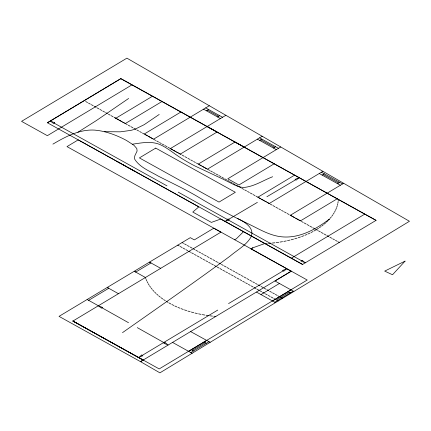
<?xml version="1.0" encoding="UTF-8"?>
<svg xmlns="http://www.w3.org/2000/svg" width="431" height="431" viewBox="0 0 431 431"><rect width="100%" height="100%" fill="white"/><g stroke="black" fill="none" stroke-linecap="round" stroke-linejoin="round"><path stroke-width="0.65" d="M338.26 200.76L338.383 199.44M337.915 203.028L338.163 201.53M337.36 205.28L337.764 203.798M336.649 207.516L337.177 206.034M335.749 209.752L336.369 208.248M335.377 210.463L334.634 211.928M334.235 212.628L333.335 214.072M332.872 214.773L331.881 216.163M331.326 216.879L330.211 218.237M243.477 231.711L236.452 238.699L234.658 239.771M327.732 220.92L326.369 222.207M328.352 220.241L329.623 218.9C315.029 230.068 296.673 239.992 277.693 236.21C267.322 234.152 258.196 228.592 248.773 224.088C231.706 215.812 214.837 207.106 198.626 197.236C185.61 189.43 171.834 183.019 158.322 176.134C150.171 171.306 140.172 167.659 134.828 159.422A13.744 7.936 0 0 1 134.494 157.455L134.881 155.683L137.106 151.033L136.805 148.55L133.933 145.274L126.671 140.576A92.207 53.234 0 0 0 122.248 138.276C113.612 134.127 104.356 130.949 94.766 130.119C79.595 129.138 65.566 136.675 52.905 144.126M324.204 224.098L325.691 222.849M323.433 224.723L321.882 225.941M122.501 332.646C158.489 307.303 194.731 282.283 230.111 256.084C237.039 250.158 245.772 245.568 250.653 237.626C255.804 228.392 244.258 221.588 237.276 218.382M159.222 114.447L144.229 124.656L135.404 129.004A29.626 17.105 0 0 1 130.706 130.404L120.281 131.832L104.227 131.681M128.637 98.457L96.264 120.632L77.887 132.242M319.376 227.708L321.079 226.55M316.747 229.405L318.509 228.279M267.128 243.434L264.806 243.558L252.825 247.798L251.063 248.886L291.264 271.239L274.989 281.001L293.84 291.491L409.45 221.275L126.908 58.153L21.55 121.348L47.362 135.673L131.951 84.885M206.395 110.799L208.566 109.479M337.516 183.638L339.65 182.335M145.85 278.674L145.387 277.478L134.246 271.261L59.031 316.365L140.511 361.647L159.912 372.847L293.84 291.491M196.401 163.037L207.435 169.167L262.204 136.266M280.748 146.971L227.778 178.8L238.914 184.98L274.208 163.785M188.6 351.319L206.799 340.382M47.415 122.77L120.933 78.614L217.084 132.01L180.303 154.099L170.358 148.582L225.866 115.287M152.445 96.258L115.799 118.266L125.308 123.541L161.954 101.538M180.961 111.979L144.304 133.993L153.614 139.159L209.304 105.724M198.287 164.092L235.04 142.014L244.188 147.095M255.982 196.148L257.873 197.204L294.615 175.137M88.646 300.337L108.741 288.274L107.254 287.45L118.396 293.667M257.873 197.204L269.23 203.507L322.905 171.312M343.642 183.283L290.359 215.258L300.466 220.866L337.22 198.793M251.063 248.854L252.825 247.798M291.394 258.18L364.777 214.105M142.262 355.376L217.757 310.078M228.559 303.586L283.129 270.867M291.232 271.153L140.511 361.647L143.162 360.079L72.834 320.976M207.139 126.488L376.053 220.365L302.492 264.499L220.699 219.061L211.379 222.401L192.776 212.052L198.815 206.891L78.221 139.876L66.983 146.61L307.222 280.026L159.195 368.925L72.92 321.041M260.965 294.562L279.417 283.485M272.516 300.978L290.963 289.901M192.377 350.355L205.188 342.672M276.411 299.944L289.352 292.186M274.773 302.212L293.252 291.151M190.825 352.574L209.062 341.654M217.51 116.963L219.675 115.68M259.731 140.409L261.897 139.127M273.443 148.043L275.608 146.755M322.102 175.099L324.301 173.795M228.635 219.357L257.393 202.36M266.881 196.757L295.634 179.765M147.122 281.626L147.898 283.07M313.962 231.016L315.815 229.944M311.08 232.535L312.998 231.533M310.061 233.015L308.014 233.985M272.64 176.732C263.476 180.298 254.926 186.068 245.013 187.34A9.848 5.684 0 0 1 241.306 187.194L237.804 186.316L234.281 184.856L223.139 179.204L194.785 165.903A176.893 102.131 0 0 1 178.924 156.642C173.208 152.897 167.907 148.49 161.781 145.403C152.741 140.651 142.106 142.742 132.516 144.202M306.964 234.448L304.857 235.342M303.774 235.752L301.576 236.592M300.466 236.985L298.204 237.75M297.061 238.127L294.707 238.844M289.939 240.094L287.493 240.649M293.533 239.162L291.146 239.792M283.813 241.414L286.254 240.934M280.005 242.077L282.542 241.651M276.163 242.615L278.733 242.276M272.327 243.041L274.897 242.777M268.427 243.364L271.029 243.149M213.798 316.225L215.899 316.435M209.897 315.794L212.494 316.117M206.088 315.239L208.626 315.632M202.311 314.598L204.817 315.045M198.599 313.843L201.072 314.382M194.947 313.025L197.36 313.596M191.353 312.06L193.74 312.717M187.857 311.042L190.179 311.737M186.709 310.665L184.452 309.894M183.304 309.485L181.139 308.661M180.023 308.235L177.89 307.357M98.279 305.714L102.578 307.448L101.404 308.165L98.279 305.714L87.164 299.513M176.839 306.894L174.792 305.967M173.806 305.466L171.824 304.464M97.007 107.831L98.931 108.871M114.991 117.825L115.95 118.342L114.064 117.286M128.239 125.184L130.162 126.224M148.113 136.228L150.031 137.268M179.344 153.581L181.262 154.616M199.214 164.626L201.137 165.66M219.088 175.67L221.006 176.705M238.963 186.715L240.881 187.749M250.319 193.023L252.237 194.058M270.162 204.046L272.08 205.086M290.031 215.091L291.954 216.13M309.905 226.135L311.823 227.175M321.262 232.444L323.185 233.483M130.593 169.006L132.511 170.04M193.023 248.655L194.947 249.689M204.386 254.963L206.304 255.998M224.255 266.008L226.178 267.042M244.129 277.052L246.047 278.087M264.004 288.097L265.922 289.131M275.361 294.4L277.278 295.44M191.569 252.819L193.492 253.854M202.931 259.128L204.849 260.162M222.8 270.172L224.723 271.207M242.675 281.211L244.592 282.251M262.544 292.256L264.467 293.295M273.906 298.564L275.824 299.604M170.832 303.963L168.947 302.907M288.204 291.561L290.467 292.794M190.642 331.59L210.145 342.316M116.817 161.339L118.304 162.158M136.288 172.152L137.742 172.955M182.097 242.561L183.584 243.38M276.756 300.138L278.237 300.962M321.418 172.201L342.532 183.924M207.478 110.137L218.592 116.305M260.814 139.784L274.558 147.397M257.409 139.143L276.319 149.632M376.053 220.365L120.745 78.663L47.362 122.738L302.67 264.435M281.055 297.546L282.574 298.387M177.766 245.131L179.28 245.972M256.477 292.078L275.517 302.643M160.65 268.314L149.476 262.113L134.278 271.244L135.733 272.08L150.99 262.948L149.476 262.113L190.286 237.659L194.327 239.895L213.798 228.193L220.947 232.142L72.877 321.068L143.162 360.079M172.567 342.419L192.129 353.285M205.684 107.885L222.552 117.27M259.607 137.839L278.485 148.345M323.185 174.436L338.567 182.997M319.252 173.488L340.361 185.249M203.551 109.194L220.386 118.557M54.074 123.077L166.996 185.874M178.197 192.129L301.576 260.75M318.45 230.854L320.335 231.91M324.112 234.017L325.998 235.073M326.962 235.59L328.848 236.646M329.807 237.163L331.698 238.219M332.624 238.752L334.51 239.808M335.474 240.326L337.36 241.382M278.706 208.766L280.592 209.822M284.368 211.928L286.254 212.984M287.218 213.501L289.104 214.557M292.881 216.664L294.766 217.72M295.731 218.237L297.616 219.293M298.575 219.81L300.466 220.866M301.393 221.399L303.279 222.455M304.243 222.972L306.129 224.028M307.087 224.546L308.979 225.602M312.75 227.708L314.641 228.764M315.6 229.281L317.491 230.337M247.502 191.434L249.393 192.485M253.169 194.596L255.023 195.631M258.832 197.721L260.723 198.777M261.649 199.311L263.535 200.367M264.494 200.884L266.385 201.94M267.344 202.457L269.23 203.513M273.006 205.619L274.897 206.675M275.856 207.192L277.742 208.248M281.518 210.355L283.409 211.411M207.758 169.345L209.649 170.396M213.426 172.508L215.311 173.564M216.27 174.081L218.161 175.131M221.938 177.243L223.824 178.299M224.783 178.817L226.674 179.867M227.633 180.39L229.518 181.44M230.45 181.979L232.336 183.035M233.295 183.552L235.186 184.603M236.145 185.125L238.031 186.176M241.807 188.288L243.698 189.344M244.657 189.861L246.543 190.911M168.015 147.257L169.906 148.312M173.682 150.419L175.568 151.475M176.527 151.992L178.418 153.048M182.194 155.155L184.08 156.211M185.039 156.728L186.93 157.784M187.889 158.301L189.775 159.351M190.707 159.89L192.592 160.946M193.551 161.463L195.442 162.519M202.064 166.199L203.955 167.255M204.914 167.772L206.799 168.828M210.576 170.935L212.461 171.991M133.939 128.33L135.824 129.386M136.783 129.903L138.674 130.959M139.601 131.493L141.487 132.549M142.445 133.066L144.337 134.122M145.295 134.639L147.186 135.695M150.958 137.801L152.849 138.857M153.808 139.375L155.693 140.431M156.658 140.948L158.543 142.004M159.47 142.537L161.361 143.593M162.32 144.11L164.206 145.166M165.17 145.683L167.056 146.739M170.832 148.846L172.718 149.902M94.19 106.241L96.081 107.297M99.857 109.404L101.743 110.46M102.702 110.977L104.593 112.033M105.552 112.55L107.438 113.606M108.37 114.14L110.255 115.196M111.214 115.713L113.105 116.769M116.914 118.859L118.8 119.915M119.726 120.448L121.617 121.504M122.576 122.021L124.462 123.077M125.426 123.595L127.312 124.651M131.089 126.757L132.974 127.813M85.677 101.506L87.568 102.562M88.495 103.095L90.386 104.151M91.345 104.668L93.231 105.724M119.263 162.676L121.154 163.732M122.081 164.27L123.972 165.321M124.931 165.843L126.816 166.894M127.775 167.411L129.666 168.467M133.443 170.579L135.329 171.63M261.186 286.502L263.072 287.558M266.848 289.664L268.739 290.72M269.698 291.237L271.584 292.293M272.543 292.811L274.434 293.867M278.21 295.973L280.096 297.029M229.955 269.149L231.84 270.205M232.799 270.722L234.69 271.778M235.617 272.317L237.503 273.367M238.467 273.89L240.353 274.94M241.312 275.457L243.203 276.513M246.979 278.625L248.865 279.676M249.824 280.193L251.715 281.249M252.674 281.766L254.559 282.822M255.491 283.361L257.377 284.412M258.336 284.929L260.227 285.985M190.211 247.065L192.097 248.116M195.873 250.228L197.759 251.278M198.723 251.801L200.609 252.852M201.568 253.374L203.459 254.425M207.236 256.537L209.121 257.587M210.08 258.11L211.971 259.16M212.93 259.677L214.816 260.733M215.748 261.272L217.633 262.323M218.592 262.845L220.483 263.896M221.442 264.413L223.328 265.469M227.105 267.581L228.996 268.632M184.511 243.919L186.402 244.975M187.361 245.492L189.247 246.543M239.857 279.622L241.748 280.678M245.525 282.784L247.41 283.84M248.369 284.358L250.26 285.414M251.219 285.931L253.105 286.987M254.037 287.52L255.922 288.576M256.881 289.093L258.772 290.149M259.731 290.666L261.617 291.722M265.394 293.829L267.285 294.885M268.244 295.402L270.129 296.458M271.088 296.975L272.979 298.031M200.113 257.533L202.004 258.589M205.776 260.701L207.667 261.752M208.626 262.269L210.517 263.325M211.476 263.842L213.361 264.898M214.288 265.437L216.179 266.487M217.138 267.005L219.029 268.06M219.988 268.578L221.873 269.634M225.65 271.74L227.536 272.796M228.5 273.313L230.386 274.369M231.345 274.886L233.236 275.942M234.162 276.476L236.048 277.532M237.012 278.049L238.898 279.105M180.244 246.489L182.13 247.545M183.056 248.084L184.947 249.134M185.906 249.657L187.792 250.707M188.756 251.225L190.642 252.28M194.419 254.392L196.304 255.443M197.269 255.96L199.154 257.016M204.046 342.047L206.271 343.297M191.229 349.73L193.46 350.979M101.991 307.788L128.519 322.711M137.279 327.625L164.426 342.904M338.319 241.899L339.251 242.432M158.112 295.332L156.685 294.044M168.015 302.373L166.221 301.264M165.321 300.709L163.591 299.567M162.751 298.979L161.146 297.799M158.823 295.957L160.337 297.191M154.675 292.099L155.974 293.419M152.816 290.095L154.023 291.437M151.146 288.021L152.229 289.4M149.627 285.931L150.618 287.326M148.269 283.787L149.164 285.236M146.782 280.893L146.098 279.428M405.054 261.127L392.517 274.762L384.689 271.099L405.054 261.127M141.61 355.036L138.674 357.52L142.85 355.715L141.61 355.036M286.75 268.707L283.781 271.207L282.51 270.512L286.75 268.707M228.031 219.007L225.03 221.491L229.238 219.702L228.031 219.007M299.227 177.62L296.221 180.104L295.014 179.404L299.227 177.62M54.667 122.738L53.487 123.455L50.33 121.019L54.667 122.738M155.726 148.102L139.396 157.908L219.018 202.096L235.348 192.291L155.726 148.102M302.196 260.394L300.989 261.089L305.326 262.808L302.196 260.394M165.046 342.548L163.807 343.259L168.106 344.994L165.046 342.548"/></g></svg>
